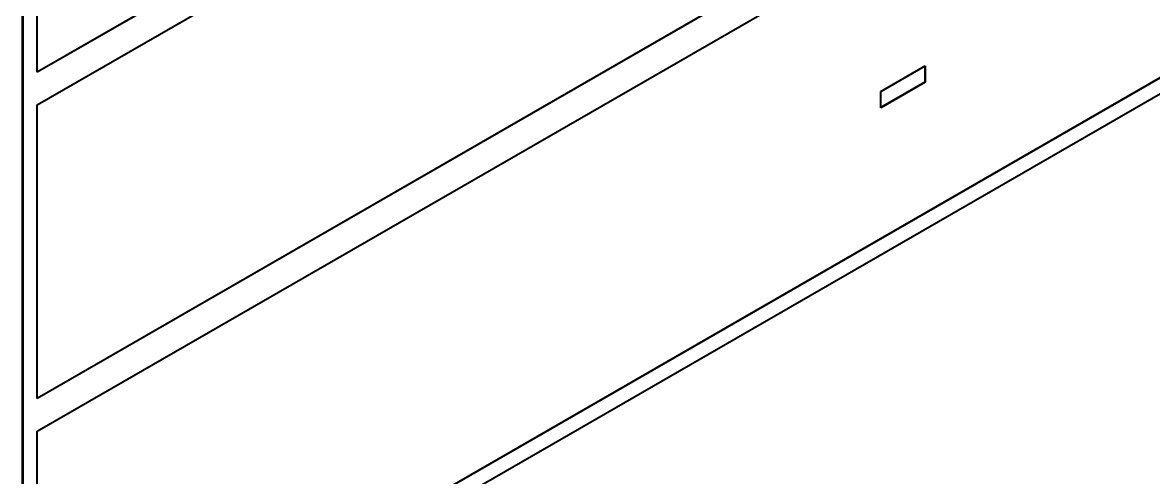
# Model space of a CAD drawing. Header units: millimetres. Extents: x 0 to 5945, y 0 to 4205.
# Drawn here: x 5628.37 to 5636.88, y 3423.64 to 3427.06 of the extents above; entities that cross this region are included whole.
import ezdxf

# ---------------------------------------------------------------- set-up
doc = ezdxf.new("R2010")
doc.units = ezdxf.units.MM
doc.header["$LTSCALE"] = 5
doc.layers.add('가시적인 것(ISO)', color=3, linetype='Continuous', lineweight=40)

msp = doc.modelspace()

# ---------------------------------------------------------------- linework, layer by layer
at = {"layer": '가시적인 것(ISO)'}
for p, q in [((5628.4833, 3426.6887), (5660.7945, 3445.2955)), ((5660.798, 3445.2935), (5628.4833, 3426.6847)), ((5628.4833, 3426.4394), (5660.798, 3445.0482)), ((5628.4833, 3424.2361), (5660.7945, 3442.8429)), ((5660.798, 3442.8409), (5628.4833, 3424.232)), ((5628.4833, 3423.9868), (5660.798, 3442.5956)), ((5628.3737, 3421.5977), (5628.3737, 3441.2188)), ((5628.3772, 3421.5957), (5628.3772, 3441.2168)), ((5628.4833, 3421.7834), (5660.7945, 3440.3903)), ((5660.798, 3440.3882), (5628.4833, 3421.7794)), ((5660.9041, 3440.3267), (5628.3772, 3421.5957)), ((5628.4833, 3426.6847), (5628.4833, 3428.892)), ((5634.8289, 3426.5413), (5635.1634, 3426.734)), ((5635.1598, 3426.7319), (5635.1598, 3426.6118)), ((5635.1634, 3426.734), (5635.1634, 3426.6097)), ((5635.1598, 3426.6118), (5634.8289, 3426.4212)), ((5635.1634, 3426.6097), (5634.8289, 3426.4171)), ((5635.1598, 3426.6118), (5635.1634, 3426.6097)), ((5634.8289, 3426.4171), (5634.8289, 3426.5413)), ((5628.4833, 3424.232), (5628.4833, 3426.4394)), ((5628.4833, 3421.7794), (5628.4833, 3423.9868))]:
    msp.add_line(p, q, dxfattribs=at)

doc.saveas('drawing.dxf')
